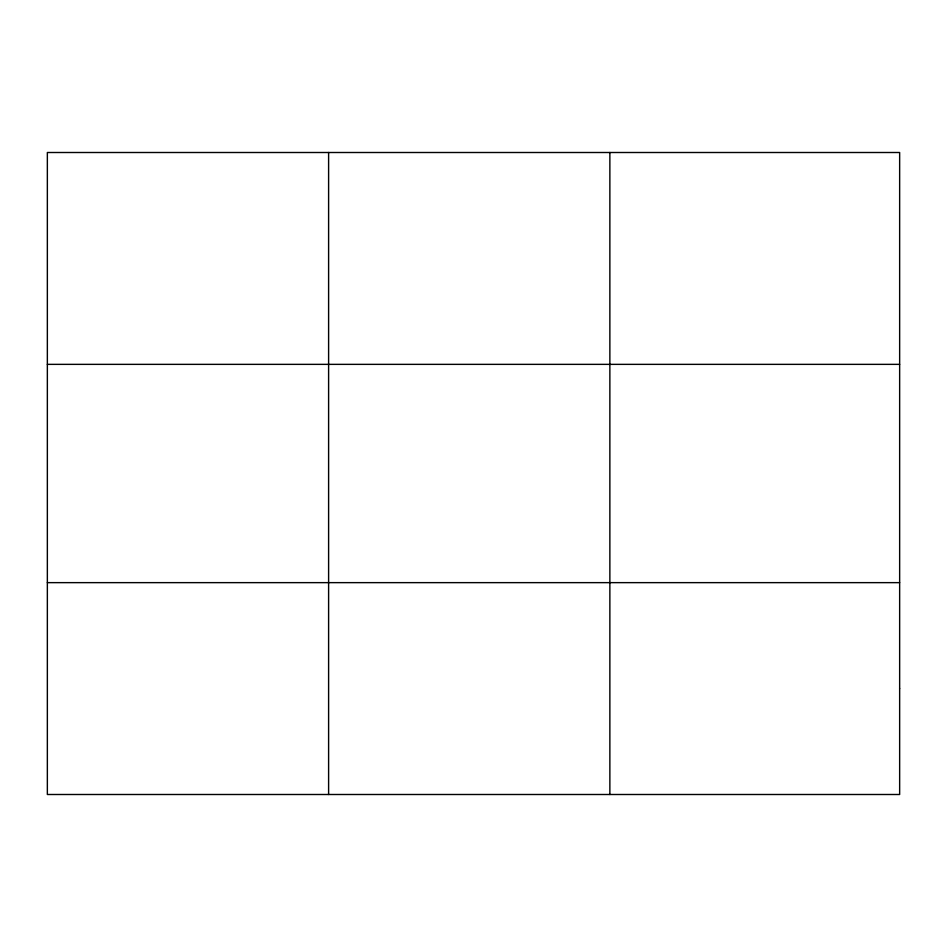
<?xml version="1.0" encoding="UTF-8"?>
<svg xmlns="http://www.w3.org/2000/svg" width="947" height="947" viewBox="0 0 947 947"><rect width="100%" height="100%" fill="white"/><g stroke="black" fill="none" stroke-linecap="round" stroke-linejoin="round"><path stroke-width="1.42" d="M328.609 794.497L328.609 152.503M609.868 794.497L609.868 152.503M47.35 364.358L899.65 364.358M47.35 582.642L899.65 582.642M899.65 688.564L899.65 794.497L47.35 794.497L47.35 152.503L899.65 152.503L899.65 688.564"/></g></svg>
